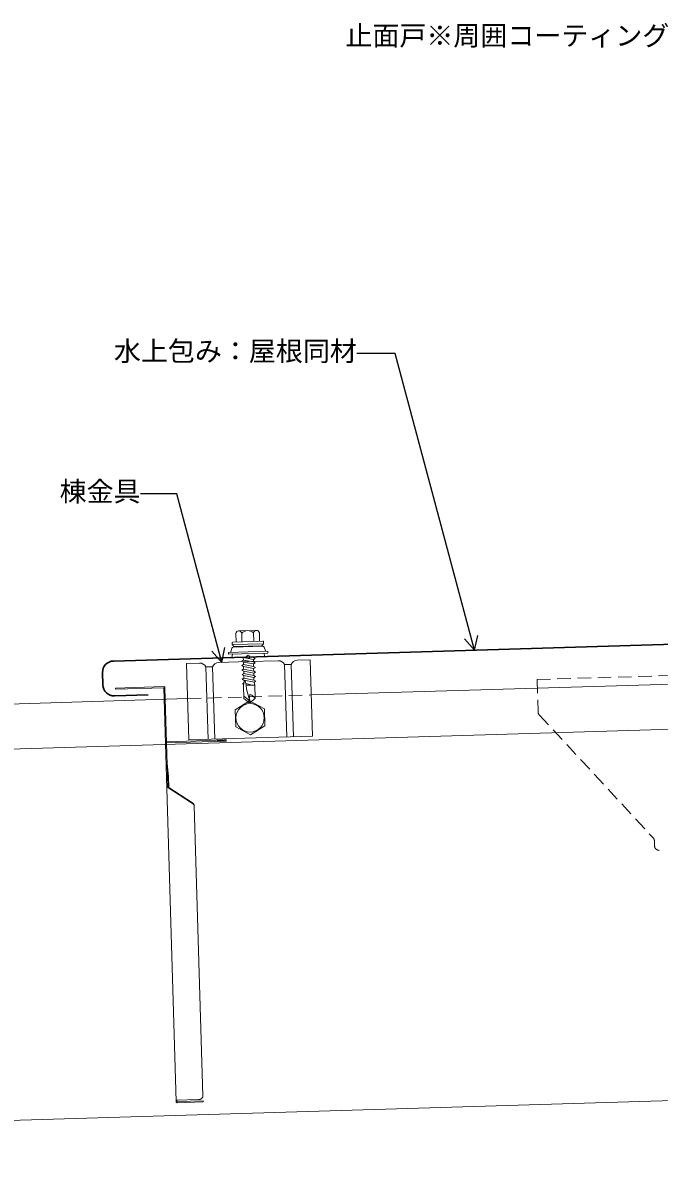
# Model space of a CAD drawing. Units: millimetres at full size, sheet at 1:3; details may follow other scales. Extents: x -1263 to 1258, y -891 to 1034.
# Drawn here: x -437 to -154, y -39 to 468 of the extents above; entities that cross this region are included whole.
import ezdxf
from ezdxf.enums import TextEntityAlignment as Align

# ---------------------------------------------------------------- set-up
doc = ezdxf.new("R2010")
doc.units = ezdxf.units.MM
doc.header["$LTSCALE"] = 3
doc.header["$PDMODE"] = 32
doc.header["$PDSIZE"] = 1.5
doc.linetypes.add('DASHED2', pattern=[3, 2, -1])
for name, color, linetype, lineweight in [('0-6_名称1', 5, 'Continuous', 25), ('0-B_屋根1', 6, 'Continuous', 20), ('1-1_水切1', 134, 'Continuous', 30), ('2-7_ビス1', 7, 'Continuous', 5), ('2-E_エプロン', 7, 'Continuous', 5), ('2-F_I金具', 7, 'Continuous', 5), ('3-0_吊子', 7, 'DASHED2', 5)]:
    doc.layers.add(name, color=color, linetype=linetype, lineweight=lineweight)
doc.styles.add('ＭＳ ゴシック', font='')
doc.styles.get('ＭＳ ゴシック').set_extended_font_data('MS Gothic')

msp = doc.modelspace()

# ---------------------------------------------------------------- linework, layer by layer
at = {"layer": '0-6_名称1'}
for p, q in [((-235.699, 189.495), (-240.149, 194.515)), ((-235.699, 189.495), (-234.354, 196.067)), ((-348.111, 184.059), (-352.561, 189.078)), ((-348.111, 184.059), (-346.766, 190.631))]:
    msp.add_line(p, q, dxfattribs=at)
for points in [[(-235.699, 189.495), (-271.041, 321.396), (-288.095, 321.396)], [(-348.111, 184.059), (-368.191, 258.998), (-384.25, 258.998)]]:
    msp.add_lwpolyline(points, dxfattribs=at)
at = {"layer": '0-B_屋根1'}
for p, q in [((-308.332, 169.598), (-27.048, 178.037)), ((-363.307, 167.949), (-1081.5, 146.403)), ((-26.448, 158.046), (-1080.9, 126.412)), ((-21.5, -6.88), (-1075.952, -38.513))]:
    msp.add_line(p, q, dxfattribs=at)
at = {"layer": '0-B_屋根1', "linetype": 'DASHED2'}
msp.add_line((-363.307, 167.949), (-308.332, 169.598), dxfattribs=at)
at = {"layer": '1-1_水切1'}
for p, q in [((-396.322, 184.677), (-31.487, 195.622)), ((-401.17, 179.529), (-401.005, 174.032)), ((-395.858, 169.184), (-380.864, 169.634))]:
    msp.add_line(p, q, dxfattribs=at)
for centre, start, end in [((-396.172, 179.679), 91.71836, 181.71836), ((-396.008, 174.181), 181.71819, 271.71836)]:
    msp.add_arc(centre, 5, start, end, dxfattribs=at)
at = {"layer": '2-7_ビス1'}
for p, q in [((-340.637, 198.053), (-332.766, 198.289)), ((-343.524, 191.955), (-343.548, 192.744)), ((-329.869, 193.473), (-343.239, 193.072)), ((-341.917, 196.956), (-341.802, 193.115)), ((-339.293, 197.034), (-339.178, 193.194)), ((-334.046, 197.192), (-333.93, 193.352)), ((-331.422, 197.27), (-331.307, 193.43)), ((-329.518, 192.375), (-329.541, 193.165)), ((-345.115, 188.494), (-327.723, 189.016)), ((-343.616, 190.413), (-344.105, 188.687)), ((-343.419, 187.704), (-343.736, 186.254)), ((-329.518, 192.375), (-343.524, 191.955)), ((-342.849, 191.197), (-343.524, 191.955)), ((-343.061, 190.837), (-329.914, 191.231)), ((-342.601, 191.091), (-330.387, 191.457)), ((-338.723, 191.207), (-338.715, 190.967)), ((-334.266, 191.341), (-334.259, 191.101)), ((-330.147, 191.578), (-329.518, 192.375)), ((-329.368, 188.126), (-328.965, 186.697)), ((-329.333, 190.841), (-328.742, 189.148)), ((-327.723, 189.016), (-327.698, 188.176)), ((-328.965, 186.697), (-343.736, 186.254)), ((-339.297, 184.653), (-338.54, 185.121)), ((-339.297, 184.653), (-338.513, 184.231)), ((-339.236, 182.631), (-338.479, 183.099)), ((-339.236, 182.631), (-338.453, 182.21)), ((-338.574, 186.253), (-338.85, 186.401)), ((-338.574, 186.253), (-338.54, 185.121)), ((-334.087, 185.376), (-338.574, 186.253)), ((-334.053, 184.244), (-338.54, 185.121)), ((-338.513, 184.231), (-338.479, 183.099)), ((-334.026, 183.354), (-338.513, 184.231)), ((-333.992, 182.222), (-338.479, 183.099)), ((-334.114, 186.265), (-335.347, 186.506)), ((-334.114, 186.265), (-334.122, 186.543)), ((-333.33, 185.843), (-334.114, 186.265)), ((-333.33, 185.843), (-334.087, 185.376)), ((-334.087, 185.376), (-334.053, 184.244)), ((-333.269, 183.822), (-334.053, 184.244)), ((-333.269, 183.822), (-334.026, 183.354)), ((-334.026, 183.354), (-333.992, 182.222)), ((-339.176, 180.61), (-338.419, 181.078)), ((-339.176, 180.61), (-338.392, 180.188)), ((-339.115, 178.589), (-338.358, 179.056)), ((-339.115, 178.589), (-338.331, 178.167)), ((-333.932, 180.201), (-338.419, 181.078)), ((-333.871, 178.179), (-338.358, 179.056)), ((-333.845, 177.29), (-338.331, 178.167)), ((-338.331, 178.167), (-338.297, 177.035)), ((-333.209, 181.801), (-333.992, 182.222)), ((-333.148, 179.779), (-333.932, 180.201)), ((-333.088, 177.758), (-333.871, 178.179)), ((-333.088, 177.758), (-333.845, 177.29)), ((-339.055, 176.567), (-338.297, 177.035)), ((-339.055, 176.567), (-338.271, 176.146)), ((-338.362, 174.936), (-338.732, 174.708)), ((-338.732, 174.708), (-338.723, 174.4)), ((-338.461, 174.259), (-338.723, 174.4)), ((-338.52, 173.849), (-338.461, 174.259)), ((-338.52, 173.849), (-338.347, 168.078)), ((-338.444, 174.257), (-338.461, 174.259)), ((-338.362, 174.936), (-338.256, 175.663)), ((-338.362, 174.936), (-338.296, 174.919)), ((-333.811, 176.158), (-338.297, 177.035)), ((-333.701, 175.32), (-338.271, 176.146)), ((-338.271, 176.146), (-338.256, 175.663)), ((-337.387, 174.685), (-334.599, 173.966)), ((-335.974, 173.925), (-337.267, 174.099)), ((-333.427, 174.001), (-337.228, 173.887)), ((-337.228, 173.887), (-337.175, 172.116)), ((-333.845, 177.29), (-333.811, 176.158)), ((-333.027, 175.736), (-333.811, 176.158)), ((-333.027, 175.736), (-333.701, 175.32)), ((-333.427, 174.001), (-333.701, 175.32)), ((-333.427, 174.001), (-333.254, 168.231)), ((-335.584, 166.819), (-338.376, 169.022)), ((-338.347, 168.078), (-336.063, 166.275)), ((-337.175, 172.116), (-335.782, 167.477)), ((-333.254, 168.231), (-335.426, 166.295)), ((-336.063, 166.275), (-335.426, 166.295))]:
    msp.add_line(p, q, dxfattribs=at)
for points in [[(-345.115, 188.494), (-345.09, 187.654), (-327.698, 188.176)], [(-333.966, 181.333), (-338.453, 182.21), (-338.419, 181.078)], [(-333.905, 179.311), (-338.392, 180.188), (-338.358, 179.056)], [(-333.209, 181.801), (-333.966, 181.333), (-333.932, 180.201)], [(-333.148, 179.779), (-333.905, 179.311), (-333.871, 178.179)], [(-338.52, 173.849), (-338.357, 174.669), (-338.19, 175.284), (-338.024, 175.669), (-337.859, 175.8), (-337.701, 175.667), (-337.544, 175.29), (-337.388, 174.69), (-337.228, 173.887)], [(-333.254, 168.231), (-333.632, 168.532), (-334.035, 168.859), (-334.441, 169.178), (-334.827, 169.455), (-335.17, 169.658), (-335.447, 169.752), (-335.635, 169.704), (-335.736, 169.455), (-335.787, 169.017), (-335.803, 168.481), (-335.796, 167.937), (-335.782, 167.477)], [(-335.745, 166.285), (-335.688, 166.418), (-335.637, 166.552), (-335.601, 166.685), (-335.584, 166.819), (-335.598, 166.983), (-335.642, 167.148), (-335.706, 167.312), (-335.782, 167.477)]]:
    msp.add_lwpolyline(points, dxfattribs=at)
for centre, radius, start, end in [((-340.597, 196.71), 1.343, 13.97298, 169.46375), ((-336.588, 194.387), 3.785, 47.81398, 135.62275), ((-332.725, 196.946), 1.343, 13.97298, 169.46375), ((-343.23, 192.754), 0.319, 91.71836, 181.71836), ((-329.86, 193.155), 0.319, 1.71836, 91.71836), ((-344.334, 188.758), 0.24, 271.71836, 342.96175), ((-343.043, 190.237), 0.6, 91.71836, 162.96175), ((-342.611, 191.409), 0.319, 221.71836, 271.71836), ((-330.397, 191.775), 0.319, 271.71836, 321.71836), ((-329.896, 190.631), 0.6, 20.47496, 91.71836), ((-328.518, 189.232), 0.24, 200.47496, 271.71836)]:
    msp.add_arc(centre, radius, start, end, dxfattribs=at)
at = {"layer": '2-7_ビス1', "color": 5}
msp.add_point((-336.35, 186.476), dxfattribs=at)
at = {"layer": '2-E_エプロン'}
for p, q in [((-373.972, 173.279), (-395.462, 172.634)), ((-395.447, 172.134), (-395.462, 172.634)), ((-372.134, 128.698), (-373.457, 172.794)), ((-346.249, 149.6), (-372.737, 148.805)), ((-346.234, 149.1), (-372.722, 148.305)), ((-346.234, 149.1), (-346.249, 149.6)), ((-372.453, 139.33), (-371.773, 133.348)), ((-371.624, 128.368), (-371.773, 133.348)), ((-372.636, 128.749), (-361.128, 121.304)), ((-372.134, 128.698), (-361.136, 121.583)), ((-356.512, -8.537), (-360.378, 120.33)), ((-358.461, -10.256), (-368.456, -10.556)), ((-367.939, -11.123), (-367.957, -10.541)), ((-356.444, -10.778), (-367.939, -11.123)), ((-356.429, -11.278), (-367.924, -11.623)), ((-356.429, -11.278), (-356.444, -10.778))]:
    msp.add_line(p, q, dxfattribs=at)
msp.add_lwpolyline([(-368.439, -11.138), (-373.957, 172.779), (-395.447, 172.134)], dxfattribs=at)
for centre, radius, start, end in [((-373.957, 172.779), 0.5, 1.71836, 91.71836), ((-350.152, 149.002), 0.486, 83.28315, 100.15815), ((-350.181, 149.962), 0.486, 263.27857, 280.15357), ((-350.22, 149.383), 0.0981, 83.29252, 100.16752), ((-350.226, 149.577), 0.0981, 263.2692, 280.1442), ((-350.137, 148.502), 0.486, 83.28315, 100.15815), ((-350.211, 149.078), 0.0981, 263.2692, 280.1442), ((-350.09, 148.817), 0.674, 83.28246, 100.15746), ((-350.13, 150.15), 0.674, 263.27926, 280.15426), ((-350.115, 149.65), 0.674, 263.27926, 280.15426), ((-349.914, 148.472), 1.028, 83.28181, 100.15681), ((-349.975, 150.505), 1.028, 263.2799, 280.1549), ((-349.899, 147.972), 1.028, 83.28181, 100.15681), ((-349.801, 148.314), 1.191, 83.28163, 100.15663), ((-349.872, 150.67), 1.191, 263.28009, 280.15509), ((-349.857, 150.17), 1.191, 263.28009, 280.15509), ((-349.532, 148.035), 1.482, 83.28138, 100.15638), ((-349.62, 150.965), 1.482, 263.28034, 280.15534), ((-349.517, 147.535), 1.482, 83.28138, 100.15638), ((-349.474, 151.092), 1.606, 263.28043, 280.15543), ((-349.378, 147.916), 1.606, 83.28128, 100.15628), ((-349.459, 150.593), 1.606, 263.28043, 280.15543), ((-349.04, 147.727), 1.808, 83.28113, 100.15613), ((-349.147, 151.302), 1.808, 263.28059, 280.15559), ((-349.025, 147.227), 1.808, 83.28113, 100.15613), ((-348.858, 147.658), 1.883, 83.28106, 100.15606), ((-348.97, 151.381), 1.883, 263.28065, 280.15565), ((-348.955, 150.882), 1.883, 263.28065, 280.15565), ((-348.48, 147.575), 1.978, 83.28094, 100.15594), ((-348.597, 151.487), 1.978, 263.28077, 280.15577), ((-348.465, 147.075), 1.978, 83.28094, 100.15594), ((-348.286, 147.562), 1.998, 83.28089, 100.15589), ((-348.404, 151.512), 1.998, 263.28083, 280.15583), ((-348.389, 151.012), 1.998, 263.28083, 280.15583), ((-347.71, 147.636), 1.94, 83.28071, 100.15571), ((-347.825, 151.472), 1.94, 263.281, 280.156), ((-347.81, 150.972), 1.94, 263.281, 280.156), ((-347.181, 147.874), 1.716, 83.28051, 100.15551), ((-347.282, 151.266), 1.716, 263.2812, 280.1562), ((-347.267, 150.766), 1.716, 263.2812, 280.1562), ((-346.743, 148.256), 1.343, 83.28023, 100.15523), ((-346.823, 150.911), 1.343, 263.28149, 280.15649), ((-346.808, 150.412), 1.343, 263.28149, 280.15649), ((-346.435, 148.748), 0.855, 83.27965, 100.15465), ((-346.486, 150.439), 0.855, 263.28207, 280.15707), ((-346.471, 149.939), 0.855, 263.28207, 280.15707), ((-346.283, 149.308), 0.293, 83.277, 100.152), ((-346.301, 149.888), 0.293, 263.28472, 280.15972), ((-346.286, 149.389), 0.293, 263.28472, 280.15972), ((-362.144, 120.021), 1.859, 54.03089, 57.17059), ((-362.136, 119.742), 1.859, 54.03089, 57.17059), ((-362.131, 120.034), 1.841, 50.98618, 54.12588), ((-362.122, 119.755), 1.841, 50.98618, 54.12588), ((-362.118, 120.048), 1.822, 47.8795, 51.0192), ((-362.11, 119.769), 1.822, 47.8795, 51.0192), ((-362.107, 120.062), 1.803, 44.70852, 47.84822), ((-362.098, 119.783), 1.803, 44.70852, 47.84822), ((-362.096, 120.078), 1.785, 41.47163, 44.61133), ((-362.087, 119.798), 1.785, 41.47163, 44.61133), ((-362.085, 120.093), 1.767, 38.16801, 41.30771), ((-362.077, 119.814), 1.767, 38.16801, 41.30771), ((-362.076, 120.109), 1.75, 34.79777, 37.93747), ((-362.068, 119.83), 1.75, 34.79777, 37.93747), ((-362.068, 120.126), 1.733, 31.36206, 34.50176), ((-362.06, 119.847), 1.733, 31.36206, 34.50176), ((-362.06, 120.143), 1.718, 27.86313, 31.00283), ((-362.052, 119.864), 1.718, 27.86313, 31.00283), ((-362.054, 120.161), 1.704, 24.30444, 27.44414), ((-362.046, 119.882), 1.704, 24.30444, 27.44414), ((-362.049, 120.179), 1.692, 20.69068, 23.83038), ((-362.04, 119.9), 1.692, 20.69068, 23.83038), ((-362.044, 120.197), 1.681, 17.02776, 20.16746), ((-362.036, 119.918), 1.681, 17.02776, 20.16746), ((-362.04, 120.215), 1.673, 13.32274, 16.46244), ((-362.032, 119.936), 1.673, 13.32274, 16.46244), ((-362.038, 120.234), 1.666, 9.58376, 12.72346), ((-362.03, 119.955), 1.666, 9.58376, 12.72346), ((-362.036, 120.252), 1.662, 5.81984, 8.95954), ((-362.028, 119.973), 1.662, 5.81984, 8.95954), ((-362.036, 120.271), 1.659, 2.04066, 5.18036), ((-362.028, 119.992), 1.659, 2.04066, 5.18036), ((-358.406, -8.274), 1.964, 285.43804, 291.06304), ((-358.374, -8.285), 1.942, 290.32877, 295.95377), ((-358.345, -8.3), 1.916, 295.34356, 300.96856), ((-358.316, -8.318), 1.886, 300.50779, 306.13279), ((-358.29, -8.338), 1.854, 305.84455, 311.46955), ((-358.265, -8.361), 1.821, 311.37337, 316.99837), ((-358.243, -8.387), 1.788, 317.10854, 322.73354), ((-358.224, -8.414), 1.756, 323.05715, 328.68215), ((-358.207, -8.443), 1.726, 329.21697, 334.84197), ((-358.194, -8.473), 1.701, 335.57459, 341.19959), ((-358.183, -8.505), 1.681, 342.10426, 347.72926), ((-358.176, -8.537), 1.667, 348.76789, 354.39289), ((-358.171, -8.571), 1.66, 355.51678, 1.14178), ((-367.939, -11.123), 0.5, 181.71836, 271.71836), ((-358.504, -8.257), 1.999, 271.23961, 276.86461), ((-358.471, -8.259), 1.993, 275.92112, 281.54612), ((-358.438, -8.265), 1.982, 280.64465, 286.26965)]:
    msp.add_arc(centre, radius, start, end, dxfattribs=at)
at = {"layer": '2-F_I金具'}
for p, q in [((-358.028, 183.762), (-363.776, 183.589)), ((-362.757, 149.605), (-363.776, 183.589)), ((-336.288, 184.414), (-349.533, 184.017)), ((-336.288, 184.414), (-323.044, 184.811)), ((-320.252, 183.094), (-317.243, 183.184)), ((-319.276, 150.909), (-320.242, 183.094)), ((-316.277, 150.999), (-317.243, 183.184)), ((-314.549, 185.066), (-308.801, 185.238)), ((-307.781, 151.254), (-308.801, 185.238)), ((-352.217, 182.135), (-355.226, 182.045)), ((-354.26, 149.859), (-355.226, 182.045)), ((-351.262, 149.949), (-352.227, 182.135)), ((-335.764, 166.927), (-342.148, 162.981)), ((-342.148, 162.981), (-341.923, 155.479)), ((-329.154, 163.371), (-335.764, 166.927)), ((-328.929, 155.869), (-329.154, 163.371)), ((-341.923, 155.479), (-335.314, 151.923)), ((-335.314, 151.923), (-328.929, 155.869)), ((-307.781, 151.254), (-362.757, 149.605))]:
    msp.add_line(p, q, dxfattribs=at)
msp.add_circle((-335.539, 159.425), 6.3, dxfattribs=at)
for centre, start, end in [((-357.938, 180.763), 25.29654, 91.71836), ((-349.443, 181.018), 91.71836, 158.14018), ((-322.954, 181.813), 25.29654, 91.71836), ((-314.459, 182.067), 91.71836, 158.14018)]:
    msp.add_arc(centre, 3, start, end, dxfattribs=at)
at = {"layer": '3-0_吊子'}
for p, q in [((-207.936, 176.44), (-58.003, 180.938)), ((-207.936, 176.44), (-207.504, 162.053)), ((-206.972, 160.754), (-156.293, 106.022)), ((-155.762, 104.723), (-155.694, 102.473))]:
    msp.add_line(p, q, dxfattribs=at)
for centre, start, end in [((-205.505, 162.113), 181.71836, 222.798), ((-157.761, 104.663), 1.71836, 42.798), ((-153.695, 102.533), 181.71836, 271.71836)]:
    msp.add_arc(centre, 2, start, end, dxfattribs=at)

# ---------------------------------------------------------------- texts
at = {"layer": '0-6_名称1', "style": 'ＭＳ ゴシック'}
for s, p in [('止面戸※周囲コーティング', (-293.161, 455.599)), ('水上包み：屋根同材', (-396.095, 315.396)), ('棟金具', (-420.25, 252.998))]:
    msp.add_text(s, height=8.798, dxfattribs=at).set_placement(p, align=Align.BOTTOM_LEFT)

doc.saveas('drawing.dxf')
